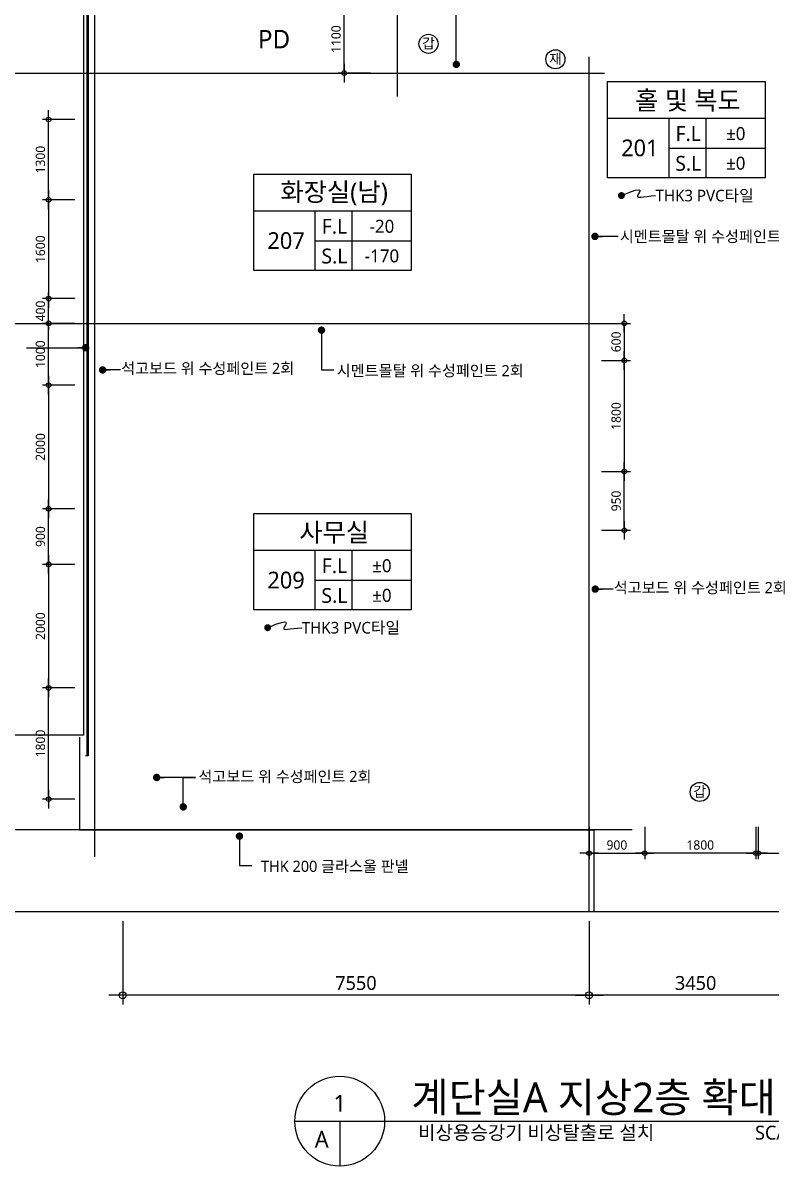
# Model space of a CAD drawing. Header units: millimetres. Extents: x -65167 to 413267, y -17142 to 66587.
# Drawn here: x 67421 to 79535, y 2247 to 20752 of the extents above; entities that cross this region are included whole.
import ezdxf
from ezdxf.enums import TextEntityAlignment as Align

# ---------------------------------------------------------------- set-up
doc = ezdxf.new("R2010")
doc.units = ezdxf.units.MM
doc.header["$LTSCALE"] = 75
doc.header["$MEASUREMENT"] = 0
doc.header["$PDSIZE"] = -10
doc.linetypes.add('CENTER', pattern=[2, 1.25, -0.25, 0.25, -0.25])
doc.layers.get('0').update_dxf_attribs({"linetype": 'CONTINUOUS'})
doc.layers.get('Defpoints').update_dxf_attribs({"color": 171, "linetype": 'CONTINUOUS'})
for name, color, linetype in [('CEN(ST)', 1, 'CENTER'), ('INS', 251, 'BATTING'), ('NDIM', 7, 'CONTINUOUS'), ('TEXT', 3, 'CONTINUOUS'), ('TEXT(MIN)', 7, 'CONTINUOUS'), ('TEXT(NOTE小)', 1, 'CONTINUOUS'), ('TEXT(노트)', 7, 'CONTINUOUS'), ('TEXT(실명)', 3, 'CONTINUOUS'), ('TEXT-기입', 6, 'CONTINUOUS'), ('TITLE', 7, 'CONTINUOUS')]:
    doc.layers.add(name, color=color, linetype=linetype)
doc.styles.add('CGS', font='cgse', dxfattribs={"bigfont": 'cgs'})
doc.styles.add('나눔바른고딕', font='NanumBarunGothic.ttf')
doc.linetypes.add('BATTING', pattern='A,0.0001,-0.1,[134,ltypeshp.shx,S=0.1,R=0,X=-0.1,Y=0],-0.2,[134,ltypeshp.shx,S=0.1,R=180,X=0.1,Y=0],-0.1', length=0.4001)
doc.dimstyles.new('NDIM 1200', dxfattribs={"dimscale": 75, "dimtxt": 3, "dimasz": 1, "dimexe": 2, "dimexo": 2, "dimgap": 1, "dimtad": 1, "dimdec": 0, "dimdsep": 46, "dimtxsty": 'CGS', "dimblk": 'DOT0', "dimcen": 1, "dimdle": 8, "dimclrd": 256, "dimclre": 256, "dimclrt": 256, "dimadec": 0, "dimazin": 0, "dimtfac": 1, "dimtdec": 0, "dimtix": 1, "dimtmove": 2, "dimatfit": 3, "dimldrblk": 'DOT0', "dimfxl": 1, "dimtolj": 1, "dimtzin": 0, "dimlwd": -1, "dimlwe": -1, "dimarcsym": 0})

# ---------------------------------------------------------------- blocks, each defined once
blk = doc.blocks.new('DOT0')
blk.add_line((-3, 0), (3, 0))
at = {"color": 6}
blk.add_circle((0, 0), 0.75, dxfattribs=at)
blk = doc.blocks.new('*D211')
at = {"layer": 'Defpoints', "color": 0, "ltscale": 0.4, "transparency": 16777216}
for p in [(76588, 6362), (80038, 6362), (76588, 5012)]:
    blk.add_point(p, dxfattribs=at)
at = {"layer": 'NDIM', "ltscale": 0.4, "transparency": 16777216}
for p, q in [((76588, 6212), (76588, 4862)), ((80038, 6212), (80038, 4862)), ((79963, 5012), (76663, 5012))]:
    blk.add_line(p, q, dxfattribs=at)
at = {"layer": 'NDIM', "ltscale": 0.4, "transparency": 16777216, "xscale": 75, "yscale": 75, "zscale": 75, "rotation": 180}
blk.add_blockref('DOT0', (76588, 5012), dxfattribs=at)
at = {"layer": 'NDIM', "ltscale": 0.4, "transparency": 16777216, "xscale": 75, "yscale": 75, "zscale": 75}
blk.add_blockref('DOT0', (80038, 5012), dxfattribs=at)
at = {"layer": 'NDIM', "ltscale": 0.4, "transparency": 16777216, "insert": (78313, 5210), "char_height": 225, "attachment_point": 5, "style": '나눔바른고딕'}
blk.add_mtext('\\A1;3450', dxfattribs=at)
blk = doc.blocks.new('갑종방화문표기')
at = {"layer": 'TEXT(NOTE小)'}
blk.add_circle((0, 0), 150, dxfattribs=at)
at = {"layer": 'TEXT(NOTE小)', "style": '나눔바른고딕'}
blk.add_text('갑', height=160, dxfattribs=at).set_placement((1, 7), align=Align.MIDDLE_CENTER)
blk = doc.blocks.new('A$C51E23882')
at = {"layer": 'TITLE'}
blk.add_lwpolyline([(8500, 0), (0, 0), (0, 5200), (8500, 5200)], close=True, dxfattribs=at)
for points in [[(8500, 3200), (0, 3200)], [(3300, 3200), (3300, 0)], [(5300, 3200), (5300, 0)], [(3300, 1600), (8500, 1600)]]:
    blk.add_lwpolyline(points, dxfattribs=at)
at = {"layer": 'TITLE', "style": '나눔바른고딕'}
for s, p in [('F.L', (4352, 2378)), ('S.L', (4352, 778))]:
    blk.add_text(s, height=800, dxfattribs=at).set_placement(p, align=Align.MIDDLE)
blk = doc.blocks.new('*D675')
at = {"layer": 'Defpoints', "color": 0, "ltscale": 0.4, "transparency": 16777216}
for p in [(72623, 21038), (73148, 21038), (73148, 19938)]:
    blk.add_point(p, dxfattribs=at)
at = {"layer": 'NDIM', "ltscale": 0.4, "transparency": 16777216}
for p, q in [((73048, 21038), (72523, 21038)), ((72623, 19988), (72623, 20988)), ((73048, 19938), (72523, 19938))]:
    blk.add_line(p, q, dxfattribs=at)
at = {"layer": 'NDIM', "ltscale": 0.4, "transparency": 16777216, "xscale": 50, "yscale": 50, "zscale": 50}
for p, rotation in [((72623, 21038), 90), ((72623, 19938), 270)]:
    blk.add_blockref('DOT0', p, dxfattribs=dict(at, rotation=rotation))
at = {"layer": 'NDIM', "ltscale": 0.4, "transparency": 16777216, "insert": (72492, 20488), "char_height": 150, "attachment_point": 5, "rotation": 90, "style": '나눔바른고딕'}
blk.add_mtext('\\A1;1100', dxfattribs=at)
blk = doc.blocks.new('*D676')
at = {"layer": 'Defpoints', "color": 0, "ltscale": 0.4, "transparency": 16777216}
for p in [(76688, 15888), (76688, 15288), (77157, 15288)]:
    blk.add_point(p, dxfattribs=at)
at = {"layer": 'NDIM', "ltscale": 0.4, "transparency": 16777216}
for p, q in [((76788, 15888), (77257, 15888)), ((77157, 15838), (77157, 15338)), ((76788, 15288), (77257, 15288))]:
    blk.add_line(p, q, dxfattribs=at)
at = {"layer": 'NDIM', "ltscale": 0.4, "transparency": 16777216, "xscale": 50, "yscale": 50, "zscale": 50}
for p, rotation in [((77157, 15888), 90), ((77157, 15288), 270)]:
    blk.add_blockref('DOT0', p, dxfattribs=dict(at, rotation=rotation))
at = {"layer": 'NDIM', "ltscale": 0.4, "transparency": 16777216, "insert": (77026, 15588), "char_height": 150, "attachment_point": 5, "rotation": 90, "style": '나눔바른고딕'}
blk.add_mtext('\\A1;600', dxfattribs=at)
blk = doc.blocks.new('*D677')
at = {"layer": 'Defpoints', "color": 0, "ltscale": 0.4, "transparency": 16777216}
for p in [(76688, 15288), (76688, 13488), (77157, 13488)]:
    blk.add_point(p, dxfattribs=at)
at = {"layer": 'NDIM', "ltscale": 0.4, "transparency": 16777216}
for p, q in [((76788, 15288), (77257, 15288)), ((77157, 15238), (77157, 13538)), ((76788, 13488), (77257, 13488))]:
    blk.add_line(p, q, dxfattribs=at)
at = {"layer": 'NDIM', "ltscale": 0.4, "transparency": 16777216, "xscale": 50, "yscale": 50, "zscale": 50}
for p, rotation in [((77157, 15288), 90), ((77157, 13488), 270)]:
    blk.add_blockref('DOT0', p, dxfattribs=dict(at, rotation=rotation))
at = {"layer": 'NDIM', "ltscale": 0.4, "transparency": 16777216, "insert": (77026, 14388), "char_height": 150, "attachment_point": 5, "rotation": 90, "style": '나눔바른고딕'}
blk.add_mtext('\\A1;1800', dxfattribs=at)
blk = doc.blocks.new('*D678')
at = {"layer": 'Defpoints', "color": 0, "ltscale": 0.4, "transparency": 16777216}
for p in [(77488, 7838), (79288, 7838), (77488, 7313)]:
    blk.add_point(p, dxfattribs=at)
at = {"layer": 'NDIM', "ltscale": 0.4, "transparency": 16777216}
for p, q in [((77488, 7738), (77488, 7213)), ((79288, 7738), (79288, 7213)), ((79238, 7313), (77538, 7313))]:
    blk.add_line(p, q, dxfattribs=at)
at = {"layer": 'NDIM', "ltscale": 0.4, "transparency": 16777216, "xscale": 50, "yscale": 50, "zscale": 50, "rotation": 180}
blk.add_blockref('DOT0', (77488, 7313), dxfattribs=at)
at = {"layer": 'NDIM', "ltscale": 0.4, "transparency": 16777216, "xscale": 50, "yscale": 50, "zscale": 50}
blk.add_blockref('DOT0', (79288, 7313), dxfattribs=at)
at = {"layer": 'NDIM', "ltscale": 0.4, "transparency": 16777216, "insert": (78388, 7444), "char_height": 150, "attachment_point": 5, "style": '나눔바른고딕'}
blk.add_mtext('\\A1;1800', dxfattribs=at)
blk = doc.blocks.new('*D679')
at = {"layer": 'Defpoints', "color": 0, "ltscale": 0.4, "transparency": 16777216}
for p in [(76588, 7838), (77488, 7838), (77488, 7313)]:
    blk.add_point(p, dxfattribs=at)
at = {"layer": 'NDIM', "ltscale": 0.4, "transparency": 16777216}
for p, q in [((76588, 7738), (76588, 7213)), ((77488, 7738), (77488, 7213)), ((76638, 7313), (77438, 7313))]:
    blk.add_line(p, q, dxfattribs=at)
at = {"layer": 'NDIM', "ltscale": 0.4, "transparency": 16777216, "xscale": 50, "yscale": 50, "zscale": 50, "rotation": 180}
blk.add_blockref('DOT0', (76588, 7313), dxfattribs=at)
at = {"layer": 'NDIM', "ltscale": 0.4, "transparency": 16777216, "xscale": 50, "yscale": 50, "zscale": 50}
blk.add_blockref('DOT0', (77488, 7313), dxfattribs=at)
at = {"layer": 'NDIM', "ltscale": 0.4, "transparency": 16777216, "insert": (77038, 7444), "char_height": 150, "attachment_point": 5, "style": '나눔바른고딕'}
blk.add_mtext('\\A1;900', dxfattribs=at)
blk = doc.blocks.new('*D681')
at = {"layer": 'Defpoints', "color": 0, "ltscale": 0.4, "transparency": 16777216}
for p in [(69038, 6362), (76588, 6362), (69038, 5012)]:
    blk.add_point(p, dxfattribs=at)
at = {"layer": 'NDIM', "ltscale": 0.4, "transparency": 16777216}
for p, q in [((69038, 6212), (69038, 4862)), ((76588, 6212), (76588, 4862)), ((76513, 5012), (69113, 5012))]:
    blk.add_line(p, q, dxfattribs=at)
at = {"layer": 'NDIM', "ltscale": 0.4, "transparency": 16777216, "xscale": 75, "yscale": 75, "zscale": 75, "rotation": 180}
blk.add_blockref('DOT0', (69038, 5012), dxfattribs=at)
at = {"layer": 'NDIM', "ltscale": 0.4, "transparency": 16777216, "xscale": 75, "yscale": 75, "zscale": 75}
blk.add_blockref('DOT0', (76588, 5012), dxfattribs=at)
at = {"layer": 'NDIM', "ltscale": 0.4, "transparency": 16777216, "insert": (72813, 5210), "char_height": 225, "attachment_point": 5, "style": '나눔바른고딕'}
blk.add_mtext('\\A1;7550', dxfattribs=at)
blk = doc.blocks.new('_Dot')
at = {"color": 0, "linetype": 'ByBlock', "lineweight": -2}
blk.add_line((-0.5, 0), (-1, 0), dxfattribs=at)
at = {"color": 0, "linetype": 'ByBlock', "const_width": 0.5}
blk.add_lwpolyline([(-0.25, 0, 1), (0.25, 0, 1)], format="xyb", close=True, dxfattribs=at)
blk = doc.blocks.new('*D767')
at = {"layer": 'Defpoints', "color": 0, "ltscale": 0.4, "transparency": 16777216}
for p in [(67838, 12887), (68363, 12887), (68363, 11987)]:
    blk.add_point(p, dxfattribs=at)
at = {"layer": 'NDIM', "ltscale": 0.4, "transparency": 16777216}
for p, q in [((68263, 12887), (67738, 12887)), ((67838, 12037), (67838, 12837)), ((68263, 11987), (67738, 11987))]:
    blk.add_line(p, q, dxfattribs=at)
at = {"layer": 'NDIM', "ltscale": 0.4, "transparency": 16777216, "xscale": 50, "yscale": 50, "zscale": 50}
for p, rotation in [((67838, 12887), 90), ((67838, 11987), 270)]:
    blk.add_blockref('DOT0', p, dxfattribs=dict(at, rotation=rotation))
at = {"layer": 'NDIM', "ltscale": 0.4, "transparency": 16777216, "insert": (67706, 12437), "char_height": 150, "attachment_point": 5, "rotation": 90, "style": '나눔바른고딕'}
blk.add_mtext('\\A1;900', dxfattribs=at)
blk = doc.blocks.new('*D768')
at = {"layer": 'Defpoints', "color": 0, "ltscale": 0.4, "transparency": 16777216}
for p in [(68363, 11987), (67838, 9987), (68363, 9987)]:
    blk.add_point(p, dxfattribs=at)
at = {"layer": 'NDIM', "ltscale": 0.4, "transparency": 16777216}
for p, q in [((68263, 11987), (67738, 11987)), ((67838, 11937), (67838, 10037)), ((68263, 9987), (67738, 9987))]:
    blk.add_line(p, q, dxfattribs=at)
at = {"layer": 'NDIM', "ltscale": 0.4, "transparency": 16777216, "xscale": 50, "yscale": 50, "zscale": 50}
for p, rotation in [((67838, 11987), 90), ((67838, 9987), 270)]:
    blk.add_blockref('DOT0', p, dxfattribs=dict(at, rotation=rotation))
at = {"layer": 'NDIM', "ltscale": 0.4, "transparency": 16777216, "insert": (67706, 10987), "char_height": 150, "attachment_point": 5, "rotation": 90, "style": '나눔바른고딕'}
blk.add_mtext('\\A1;2000', dxfattribs=at)
blk = doc.blocks.new('*D769')
at = {"layer": 'Defpoints', "color": 0, "ltscale": 0.4, "transparency": 16777216}
for p in [(67838, 9987), (68363, 9987), (68363, 8187)]:
    blk.add_point(p, dxfattribs=at)
at = {"layer": 'NDIM', "ltscale": 0.4, "transparency": 16777216}
for p, q in [((68263, 9987), (67738, 9987)), ((67838, 8237), (67838, 9937)), ((68263, 8187), (67738, 8187))]:
    blk.add_line(p, q, dxfattribs=at)
at = {"layer": 'NDIM', "ltscale": 0.4, "transparency": 16777216, "xscale": 50, "yscale": 50, "zscale": 50}
for p, rotation in [((67838, 9987), 90), ((67838, 8187), 270)]:
    blk.add_blockref('DOT0', p, dxfattribs=dict(at, rotation=rotation))
at = {"layer": 'NDIM', "ltscale": 0.4, "transparency": 16777216, "insert": (67706, 9087), "char_height": 150, "attachment_point": 5, "rotation": 90, "style": '나눔바른고딕'}
blk.add_mtext('\\A1;1800', dxfattribs=at)
blk = doc.blocks.new('*D770')
at = {"layer": 'Defpoints', "color": 0, "ltscale": 0.4, "transparency": 16777216}
for p in [(68363, 14887), (67838, 12887), (68363, 12887)]:
    blk.add_point(p, dxfattribs=at)
at = {"layer": 'NDIM', "ltscale": 0.4, "transparency": 16777216}
for p, q in [((68263, 14887), (67738, 14887)), ((67838, 14837), (67838, 12937)), ((68263, 12887), (67738, 12887))]:
    blk.add_line(p, q, dxfattribs=at)
at = {"layer": 'NDIM', "ltscale": 0.4, "transparency": 16777216, "xscale": 50, "yscale": 50, "zscale": 50}
for p, rotation in [((67838, 14887), 90), ((67838, 12887), 270)]:
    blk.add_blockref('DOT0', p, dxfattribs=dict(at, rotation=rotation))
at = {"layer": 'NDIM', "ltscale": 0.4, "transparency": 16777216, "insert": (67706, 13887), "char_height": 150, "attachment_point": 5, "rotation": 90, "style": '나눔바른고딕'}
blk.add_mtext('\\A1;2000', dxfattribs=at)
blk = doc.blocks.new('*D771')
at = {"layer": 'Defpoints', "color": 0, "ltscale": 0.4, "transparency": 16777216}
for p in [(67838, 15888), (68363, 15888), (68363, 14887)]:
    blk.add_point(p, dxfattribs=at)
at = {"layer": 'NDIM', "ltscale": 0.4, "transparency": 16777216}
for p, q in [((68263, 15888), (67738, 15888)), ((67838, 14937), (67838, 15838)), ((68263, 14887), (67738, 14887))]:
    blk.add_line(p, q, dxfattribs=at)
at = {"layer": 'NDIM', "ltscale": 0.4, "transparency": 16777216, "xscale": 50, "yscale": 50, "zscale": 50}
for p, rotation in [((67838, 15888), 90), ((67838, 14887), 270)]:
    blk.add_blockref('DOT0', p, dxfattribs=dict(at, rotation=rotation))
at = {"layer": 'NDIM', "ltscale": 0.4, "transparency": 16777216, "insert": (67706, 15388), "char_height": 150, "attachment_point": 5, "rotation": 90, "style": '나눔바른고딕'}
blk.add_mtext('\\A1;1000', dxfattribs=at)
blk = doc.blocks.new('*D772')
at = {"layer": 'Defpoints', "color": 0, "ltscale": 0.4, "transparency": 16777216}
for p in [(67838, 16288), (68363, 16288), (68363, 15887)]:
    blk.add_point(p, dxfattribs=at)
at = {"layer": 'NDIM', "ltscale": 0.4, "transparency": 16777216}
for p, q in [((68263, 16288), (67738, 16288)), ((67838, 16338), (67838, 16388)), ((67838, 15887), (67838, 16288)), ((68263, 15887), (67738, 15887)), ((67838, 15837), (67838, 15787))]:
    blk.add_line(p, q, dxfattribs=at)
at = {"layer": 'NDIM', "ltscale": 0.4, "transparency": 16777216, "xscale": 50, "yscale": 50, "zscale": 50}
for p, rotation in [((67838, 16288), 270), ((67838, 15887), 90)]:
    blk.add_blockref('DOT0', p, dxfattribs=dict(at, rotation=rotation))
at = {"layer": 'NDIM', "ltscale": 0.4, "transparency": 16777216, "insert": (67706, 16088), "char_height": 150, "attachment_point": 5, "rotation": 90, "style": '나눔바른고딕'}
blk.add_mtext('\\A1;400', dxfattribs=at)
blk = doc.blocks.new('*D773')
at = {"layer": 'Defpoints', "color": 0, "ltscale": 0.4, "transparency": 16777216}
for p in [(68363, 17888), (67838, 16288), (68363, 16288)]:
    blk.add_point(p, dxfattribs=at)
at = {"layer": 'NDIM', "ltscale": 0.4, "transparency": 16777216}
for p, q in [((68263, 17888), (67738, 17888)), ((67838, 17838), (67838, 16338)), ((68263, 16288), (67738, 16288))]:
    blk.add_line(p, q, dxfattribs=at)
at = {"layer": 'NDIM', "ltscale": 0.4, "transparency": 16777216, "xscale": 50, "yscale": 50, "zscale": 50}
for p, rotation in [((67838, 17888), 90), ((67838, 16288), 270)]:
    blk.add_blockref('DOT0', p, dxfattribs=dict(at, rotation=rotation))
at = {"layer": 'NDIM', "ltscale": 0.4, "transparency": 16777216, "insert": (67706, 17088), "char_height": 150, "attachment_point": 5, "rotation": 90, "style": '나눔바른고딕'}
blk.add_mtext('\\A1;1600', dxfattribs=at)
blk = doc.blocks.new('*D774')
at = {"layer": 'Defpoints', "color": 0, "ltscale": 0.4, "transparency": 16777216}
for p in [(67838, 19187), (68363, 19187), (68363, 17888)]:
    blk.add_point(p, dxfattribs=at)
at = {"layer": 'NDIM', "ltscale": 0.4, "transparency": 16777216}
for p, q in [((68263, 19187), (67738, 19187)), ((67838, 17938), (67838, 19137)), ((68263, 17888), (67738, 17888))]:
    blk.add_line(p, q, dxfattribs=at)
at = {"layer": 'NDIM', "ltscale": 0.4, "transparency": 16777216, "xscale": 50, "yscale": 50, "zscale": 50}
for p, rotation in [((67838, 19187), 90), ((67838, 17888), 270)]:
    blk.add_blockref('DOT0', p, dxfattribs=dict(at, rotation=rotation))
at = {"layer": 'NDIM', "ltscale": 0.4, "transparency": 16777216, "insert": (67706, 18538), "char_height": 150, "attachment_point": 5, "rotation": 90, "style": '나눔바른고딕'}
blk.add_mtext('\\A1;1300', dxfattribs=at)
blk = doc.blocks.new('*D1307')
at = {"layer": 'Defpoints', "color": 0, "ltscale": 0.4, "transparency": 16777216}
for p in [(76688, 13488), (77157, 13488), (76688, 12538)]:
    blk.add_point(p, dxfattribs=at)
at = {"layer": 'NDIM', "ltscale": 0.4, "transparency": 16777216}
for p, q in [((76788, 13488), (77257, 13488)), ((77157, 12588), (77157, 13438)), ((76788, 12538), (77257, 12538))]:
    blk.add_line(p, q, dxfattribs=at)
at = {"layer": 'NDIM', "ltscale": 0.4, "transparency": 16777216, "xscale": 50, "yscale": 50, "zscale": 50}
for p, rotation in [((77157, 13488), 90), ((77157, 12538), 270)]:
    blk.add_blockref('DOT0', p, dxfattribs=dict(at, rotation=rotation))
at = {"layer": 'NDIM', "ltscale": 0.4, "transparency": 16777216, "insert": (77026, 13013), "char_height": 150, "attachment_point": 5, "rotation": 90, "style": '나눔바른고딕'}
blk.add_mtext('\\A1;950', dxfattribs=at)
blk = doc.blocks.new('*D1334')
at = {"layer": 'Defpoints', "color": 0, "ltscale": 0.4, "transparency": 16777216}
for p in [(79324, 7838), (80638, 7838), (80638, 7313)]:
    blk.add_point(p, dxfattribs=at)
at = {"layer": 'NDIM', "ltscale": 0.4, "transparency": 16777216}
for p, q in [((79324, 7738), (79324, 7213)), ((80638, 7738), (80638, 7213)), ((79374, 7313), (80588, 7313))]:
    blk.add_line(p, q, dxfattribs=at)
at = {"layer": 'NDIM', "ltscale": 0.4, "transparency": 16777216, "xscale": 50, "yscale": 50, "zscale": 50, "rotation": 180}
blk.add_blockref('DOT0', (79324, 7313), dxfattribs=at)
at = {"layer": 'NDIM', "ltscale": 0.4, "transparency": 16777216, "xscale": 50, "yscale": 50, "zscale": 50}
blk.add_blockref('DOT0', (80638, 7313), dxfattribs=at)
at = {"layer": 'NDIM', "ltscale": 0.4, "transparency": 16777216, "insert": (79981, 7444), "char_height": 150, "attachment_point": 5, "style": '나눔바른고딕'}
blk.add_mtext('\\A1;1313', dxfattribs=at)
blk = doc.blocks.new('재료분리대표기')
at = {"layer": 'TEXT(NOTE小)'}
blk.add_circle((0, 0), 155, dxfattribs=at)
at = {"layer": 'TEXT(NOTE小)', "style": '나눔바른고딕'}
blk.add_text('재', height=165, dxfattribs=at).set_placement((1, 7), align=Align.MIDDLE_CENTER)

msp = doc.modelspace()

# ---------------------------------------------------------------- linework, layer by layer
at = {"ltscale": 10000}
for p, q in [((77057.3, 17294.5), (76682.5, 17294.5)), ((67479.3, 15492.9), (68437.5, 15492.9)), ((69001, 15134.5), (68712.4, 15134.5)), ((76976.1, 11586.3), (76687.5, 11586.3)), ((70217.1, 8537.3), (69587.5, 8537.3))]:
    msp.add_line(p, q, dxfattribs=at)
at = {"layer": 'CEN(ST)', "ltscale": 10000}
for p, q in [((68582.5, 26272), (68582.5, 7251.2)), ((73487.5, 19557.4), (73487.5, 26155.1)), ((76587.5, 6362.5), (76587.5, 20204.4)), ((66787.5, 19937.5), (76838.1, 19937.5)), ((66787.5, 15887.5), (76838.1, 15887.5)), ((77284.6, 7687.5), (66787.5, 7687.5))]:
    msp.add_line(p, q, dxfattribs=at)
at = {"layer": 'Defpoints', "ltscale": 10000}
msp.add_lwpolyline([(86987.5, 6362.5), (66787.5, 6362.5), (66787.5, 37837.5), (86987.5, 37837.5)], close=True, dxfattribs=at)
at = {"layer": 'INS', "ltscale": 0.65}
msp.add_line((68457.5, 25917.5), (68457.5, 8887.5), dxfattribs=at)
at = {"layer": 'INS', "linetype": 'Continuous', "ltscale": 1.2}
for p, q in [((68477.5, 25897.5), (68477.5, 8887.5)), ((68477.5, 8887.5), (68437.5, 8887.5))]:
    msp.add_line(p, q, dxfattribs=at)
at = {"layer": 'INS', "ltscale": 1.2}
msp.add_lwpolyline([(70525, 26612.5), (70525, 25975), (68400, 25975), (68400, 9225), (66787.5, 9225)], dxfattribs=at)
at = {"layer": 'INS', "ltscale": 3.3}
msp.add_lwpolyline([(68337.5, 9187.5), (68337.5, 7687.5), (76662.5, 7687.5), (76662.5, 6362.5)], dxfattribs=at)
at = {"layer": 'NDIM', "ltscale": 0.4}
for p, q in [((71823.1, 2974.2), (81951.9, 2974.2)), ((72550.3, 2974.2), (72550.3, 2246.9))]:
    msp.add_line(p, q, dxfattribs=at)
at = {"layer": 'NDIM', "ltscale": 0.4, "const_width": 56.2}
for points in [[(77111.8, 17984.3, -1), (77111.8, 17928, -1)], [(71383.8, 10989.8, -1), (71383.8, 10933.6, -1)]]:
    msp.add_lwpolyline(points, format="xyb", close=True, dxfattribs=at)
at = {"layer": 'NDIM', "ltscale": 0.4}
for points in [[(77111.8, 17956.2), (77245.7, 18012), (77334.4, 18042.1), (77386.1, 18051.4), (77408.9, 18044.6), (77410.8, 18026.7), (77400, 18002.4), (77384.7, 17976.7), (77372.8, 17954.3), (77371.2, 17939.2), (77380.9, 17931), (77401.7, 17928.5), (77433.3, 17930.3), (77475.6, 17935.3), (77528.1, 17942.1), (77590.6, 17949.5), (77663, 17956.2)], [(71383.8, 10961.7), (71517.7, 11017.5), (71606.4, 11047.6), (71658.1, 11056.9), (71680.9, 11050.1), (71682.8, 11032.2), (71672.1, 11007.9), (71656.7, 10982.2), (71644.8, 10959.9), (71643.2, 10944.7), (71652.9, 10936.5), (71673.7, 10934), (71705.4, 10935.8), (71747.6, 10940.8), (71800.1, 10947.7), (71862.7, 10955), (71935, 10961.7)]]:
    msp.add_lwpolyline(points, dxfattribs=at)
msp.add_circle((72550.3, 2974.2), 727.3, dxfattribs=at)

# ---------------------------------------------------------------- block references
at = {"xscale": 1.030731055544951, "yscale": 1.030731055544951, "zscale": 1.030731055544951}
msp.add_blockref('갑종방화문표기', (78378.4, 8303.2), dxfattribs=at)
at = {"layer": 'NDIM', "ltscale": 0.4}
for name, p, xscale, yscale, zscale in [('갑종방화문표기', (73987.5, 20412.5), 1.030731055544951, 1.030731055544951, 1.030731055544951), ('A$C51E23882', (76887.4, 18244.1), 0.3, 0.3, 0.3), ('A$C51E23882', (71159.4, 16743.7), 0.3, 0.3, 0.3), ('A$C51E23882', (71159.4, 11249.6), 0.3, 0.3, 0.3)]:
    msp.add_blockref(name, p, dxfattribs=dict(at, xscale=xscale, yscale=yscale, zscale=zscale))
at = {"layer": 'NDIM', "ltscale": 10000, "yscale": 120, "zscale": 120}
for p, xscale in [((76682.5, 17294.5), -120), ((68437.5, 15492.9), 120), ((68712.4, 15134.5), -120), ((76687.5, 11586.3), -120), ((69587.5, 8537.3), -120)]:
    msp.add_blockref('_Dot', p, dxfattribs=dict(at, xscale=xscale))
at = {"layer": 'TEXT(NOTE小)'}
msp.add_blockref('재료분리대표기', (76042.5, 20162.1), dxfattribs=at)

# ---------------------------------------------------------------- texts
at = {"layer": 'NDIM', "ltscale": 0.4, "style": '나눔바른고딕'}
for s, height, p in [('사무실', 300, (72460.7, 12507.8)), ('±0', 210, (73234, 11965.1)), ('±0', 210, (73234.2, 11486))]:
    msp.add_text(s, height=height, dxfattribs=at).set_placement(p, align=Align.MIDDLE)
at = {"layer": 'TEXT', "style": '나눔바른고딕'}
msp.add_text('계단실A 지상2층 확대 평면도', height=480, dxfattribs=at).set_placement((81580.6, 3359.6), align=Align.MIDDLE_RIGHT)
for s, p in [('1', (72550.3, 3265.1)), ('A', (72259.4, 2683.3))]:
    msp.add_text(s, height=270, dxfattribs=at).set_placement(p, align=Align.MIDDLE)
msp.add_text('비상용승강기 비상탈출로 설치', height=225, dxfattribs=at).set_placement((73819.4, 2788.9), align=Align.MIDDLE_LEFT)
msp.add_text('SCALE: 1/150(A3)', height=225, dxfattribs=at).set_placement((81589.3, 2901.4), align=Align.TOP_RIGHT)
at = {"layer": 'TEXT(MIN)', "style": '나눔바른고딕'}
msp.add_text('PD', height=300, dxfattribs=at).set_placement((71487.5, 20487.5), align=Align.MIDDLE_CENTER)
for s, p in [('시멘트몰탈 위 수성페인트 2회', (80113.2, 17294.5)), ('석고보드 위 수성페인트 2회', (71813.9, 15158.5)), ('시멘트몰탈 위 수성페인트 2회', (75529.9, 15122)), ('석고보드 위 수성페인트 2회', (79789.1, 11610.2)), ('석고보드 위 수성페인트 2회', (73065.2, 8553.6)), ('THK 200 글라스울 판넬', (73665.7, 7099.9))]:
    msp.add_text(s, height=180, dxfattribs=at).set_placement(p, align=Align.MIDDLE_RIGHT)
at = {"layer": 'TEXT(노트)', "style": '나눔바른고딕'}
for p in [(77663, 17956.2), (71935, 10961.7)]:
    msp.add_text('THK3 PVC타일', height=187.5, dxfattribs=at).set_placement(p, align=Align.MIDDLE_LEFT)
at = {"layer": 'TEXT(실명)', "style": '나눔바른고딕'}
for s, p in [('홀 및 복도', (78188.7, 19502.3)), ('화장실(남)', (72460.7, 18001.9))]:
    msp.add_text(s, height=300, dxfattribs=at).set_placement(p, align=Align.MIDDLE)
at = {"layer": 'TEXT-기입', "style": '나눔바른고딕'}
for s, height, p in [('±0', 210, (78962, 18959.6)), ('201', 270, (77409.8, 18728.1)), ('±0', 210, (78962.2, 18480.4)), ('-20', 210, (73234, 17459.2)), ('207', 270, (71681.8, 17227.7)), ('-170', 210, (73234.2, 16980)), ('209', 270, (71681.8, 11733.6))]:
    msp.add_text(s, height=height, dxfattribs=at).set_placement(p, align=Align.MIDDLE)

# ---------------------------------------------------------------- dimensions: what is measured, and where the dimension line sits
at = {"layer": 'NDIM', "ltscale": 0.4}
for base, p1, p2, angle, override, picture, middle in [((72623.3, 21037.5), (73148.3, 19937.5), (73148.3, 21037.5), 270, {"dimscale": 50, "dimtxsty": '나눔바른고딕'}, '*D675', (72491.8, 20487.5)), ((67837.5, 19187.5), (68362.5, 17887.5), (68362.5, 19187.5), 270, {"dimscale": 50, "dimtxsty": '나눔바른고딕'}, '*D774', (67705.9, 18537.5)), ((67837.5, 16287.5), (68362.5, 17887.5), (68362.5, 16287.5), 90, {"dimscale": 50, "dimtxsty": '나눔바른고딕'}, '*D773', (67705.9, 17087.5)), ((67837.5, 16287.5), (68362.5, 15887.5), (68362.5, 16287.5), 270, {"dimscale": 50, "dimtxsty": '나눔바른고딕'}, '*D772', (67706.1, 16087.5)), ((67837.5, 15887.5), (68362.5, 14887.5), (68362.5, 15887.5), 270, {"dimscale": 50, "dimtxsty": '나눔바른고딕'}, '*D771', (67706.1, 15387.5)), ((77157.1, 15287.5), (76687.5, 15887.5), (76687.5, 15287.5), 90, {"dimscale": 50, "dimtxsty": '나눔바른고딕'}, '*D676', (77025.6, 15587.5)), ((77157.1, 13487.5), (76687.5, 15287.5), (76687.5, 13487.5), 90, {"dimscale": 50, "dimtxsty": '나눔바른고딕'}, '*D677', (77025.7, 14387.5)), ((67837.5, 12887.5), (68362.5, 14887.5), (68362.5, 12887.5), 90, {"dimscale": 50, "dimtxsty": '나눔바른고딕'}, '*D770', (67706.1, 13887.5)), ((77157.1, 13487.5), (76687.5, 12537.5), (76687.5, 13487.5), 270, {"dimscale": 50, "dimtxsty": '나눔바른고딕'}, '*D1307', (77025.6, 13012.5)), ((67837.5, 12887.5), (68362.5, 11987.5), (68362.5, 12887.5), 270, {"dimscale": 50, "dimtxsty": '나눔바른고딕'}, '*D767', (67705.9, 12437.5)), ((67837.5, 9987.5), (68362.5, 11987.5), (68362.5, 9987.5), 90, {"dimscale": 50, "dimtxsty": '나눔바른고딕'}, '*D768', (67706.1, 10987.5)), ((67837.5, 9987.5), (68362.5, 8187.5), (68362.5, 9987.5), 270, {"dimscale": 50, "dimtxsty": '나눔바른고딕'}, '*D769', (67706.1, 9087.5)), ((77487.5, 7312.5), (76587.5, 7837.5), (77487.5, 7837.5), 180, {"dimscale": 50, "dimtxsty": '나눔바른고딕'}, '*D679', (77037.5, 7444.1)), ((80637.5, 7312.5), (79324.3, 7837.5), (80637.5, 7837.5), 180, {"dimscale": 50, "dimtxsty": '나눔바른고딕'}, '*D1334', (79980.9, 7443.7)), ((69037.5, 5012.5), (76587.5, 6362.5), (69037.5, 6362.5), 180, {"dimtxsty": '나눔바른고딕'}, '*D681', (72812.5, 5209.7)), ((76587.5, 5012.5), (80037.5, 6362.5), (76587.5, 6362.5), 180, {"dimtxsty": '나눔바른고딕'}, '*D211', (78312.5, 5209.8))]:
    dim = msp.add_linear_dim(base=base, p1=p1, p2=p2, angle=angle, dimstyle='NDIM 1200', override=override, dxfattribs=at)
    dim.commit()
    dim.dimension.update_dxf_attribs({"geometry": picture, "text_midpoint": middle})
dim = msp.add_linear_dim(base=(77487.5, 7312.5), p1=(79287.5, 7837.5), p2=(77487.5, 7837.5), dimstyle='NDIM 1200', override={"dimscale": 50, "dimtxsty": '나눔바른고딕'}, dxfattribs=at)
dim.commit()
dim.dimension.update_dxf_attribs({"geometry": '*D678', "text_midpoint": (78387.5, 7443.9)})

# ---------------------------------------------------------------- leaders
at = {"layer": 'NDIM', "ltscale": 10000}
for points in [[(74438.4, 20078.6), (74438.4, 20958.6), (74660.3, 20958.6)], [(72255.6, 15777.8), (72255.6, 15134.5), (72455.6, 15134.5)], [(70017.1, 8061.8), (70017.1, 8537.3), (70217.1, 8537.3)], [(70927.4, 7587.5), (70927.4, 7112.5), (71127.4, 7112.5)]]:
    msp.add_leader(points, dimstyle='NDIM 1200', override={"dimscale": 120, "dimasz": 1, "dimgap": 1, "dimtad": 0, "dimldrblk": 'Dot'}, dxfattribs=at)

doc.saveas('drawing.dxf')
